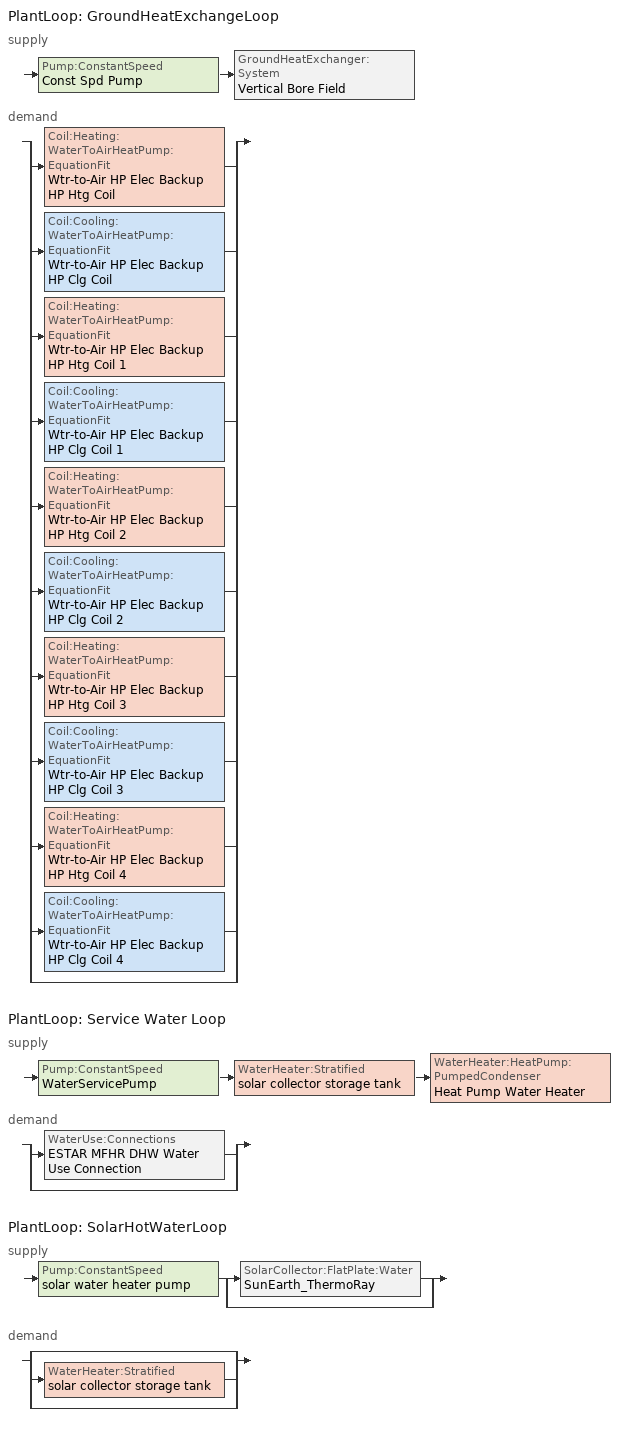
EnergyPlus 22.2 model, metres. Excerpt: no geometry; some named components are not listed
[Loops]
PlantLoop 'GroundHeatExchangeLoop'
 supply: Pump:ConstantSpeed 'Const Spd Pump' > GroundHeatExchanger:System 'Vertical Bore Field'
 demand: split
  | Coil:Heating:WaterToAirHeatPump:EquationFit 'Wtr-to-Air HP Elec Backup HP Htg Coil'
  | Coil:Cooling:WaterToAirHeatPump:EquationFit 'Wtr-to-Air HP Elec Backup HP Clg Coil'
  | Coil:Heating:WaterToAirHeatPump:EquationFit 'Wtr-to-Air HP Elec Backup HP Htg Coil 1'
  | Coil:Cooling:WaterToAirHeatPump:EquationFit 'Wtr-to-Air HP Elec Backup HP Clg Coil 1'
  | Coil:Heating:WaterToAirHeatPump:EquationFit 'Wtr-to-Air HP Elec Backup HP Htg Coil 2'
  | Coil:Cooling:WaterToAirHeatPump:EquationFit 'Wtr-to-Air HP Elec Backup HP Clg Coil 2'
  | Coil:Heating:WaterToAirHeatPump:EquationFit 'Wtr-to-Air HP Elec Backup HP Htg Coil 3'
  | Coil:Cooling:WaterToAirHeatPump:EquationFit 'Wtr-to-Air HP Elec Backup HP Clg Coil 3'
  | Coil:Heating:WaterToAirHeatPump:EquationFit 'Wtr-to-Air HP Elec Backup HP Htg Coil 4'
  | Coil:Cooling:WaterToAirHeatPump:EquationFit 'Wtr-to-Air HP Elec Backup HP Clg Coil 4'
  | bypass
PlantLoop 'Service Water Loop'
 supply: Pump:ConstantSpeed 'WaterServicePump' > WaterHeater:Stratified 'solar collector storage tank' > WaterHeater:HeatPump:PumpedCondenser 'Heat Pump Water Heater'
 demand: split
  | WaterUse:Connections 'ESTAR MFHR DHW Water Use Connection'
  | bypass
PlantLoop 'SolarHotWaterLoop'
 supply: Pump:ConstantSpeed 'solar water heater pump' > split
  | SolarCollector:FlatPlate:Water 'SunEarth_ThermoRay'
  | bypass
 demand: split
  | bypass
  | WaterHeater:Stratified 'solar collector storage tank'
  | bypass
[SizingPeriod:DesignDay] Day of Month=21; Day Type=SummerDesignDay; Dry-Bulb Temperature Range Modifier Type=DefaultMultipliers; Humidity Condition Type=Wetbulb; Barometric Pressure {Pa}=80139; Wind Direction {deg}=250; Rain Indicator=No; Snow Indicator=No; Daylight Saving Time Indicator=No; Solar Model Indicator=ASHRAETau2017; Begin Environment Reset Mode=FullResetAtBeginEnvironment
Name | Month | Maximum Dry-Bulb Temperature {C} | Daily Dry-Bulb Temperature Range {deltaC} | Wetbulb or DewPoint at Maximum Dry-Bulb {C} | Wind Speed {m/s}
Santa.Fe.Muni.AP May .4% Condns WB=>MCDB | 5 | 26.1 | 17.1 | 14.6 | 4.6
Santa.Fe.Muni.AP May 10% Condns DB=>MCWB | 5 | 25.5 | 19.6 | 9.9 | 4.6
Santa.Fe.Muni.AP May 10% Condns WB=>MCDB | 5 | 22.1 | 17.1 | 11 | 4.6
Santa.Fe.Muni.AP May 2% Condns DB=>MCWB | 5 | 29.1 | 17.1 | 11.1 | 4.6
Santa.Fe.Muni.AP May 2% Condns WB=>MCDB | 5 | 24.2 | 17.1 | 13 | 4.6
Santa.Fe.Muni.AP May 5% Condns DB=>MCWB | 5 | 27.4 | 19.6 | 10.8 | 4.6
Santa.Fe.Muni.AP May 5% Condns WB=>MCDB | 5 | 23 | 17.1 | 11.9 | 4.6
Santa.Fe.Muni.AP November .4% Condns DB=>MCWB | 11 | 20.2 | 14.3 | 7.3 | 3.8
Santa.Fe.Muni.AP November .4% Condns WB=>MCDB | 11 | 16.1 | 14.3 | 9.1 | 3.8
Santa.Fe.Muni.AP November 10% Condns DB=>MCWB | 11 | 13.1 | 17.4 | 4.8 | 3.8
Santa.Fe.Muni.AP November 10% Condns WB=>MCDB | 11 | 12.4 | 15.5 | 5.5 | 3.8
Santa.Fe.Muni.AP November 2% Condns DB=>MCWB | 11 | 17.9 | 14.3 | 7 | 3.8
Santa.Fe.Muni.AP November 2% Condns WB=>MCDB | 11 | 15.5 | 14.3 | 7.8 | 3.8
Santa.Fe.Muni.AP November 5% Condns DB=>MCWB | 11 | 15.9 | 17.4 | 6 | 3.8
Santa.Fe.Muni.AP November 5% Condns WB=>MCDB | 11 | 14.4 | 15.5 | 6.7 | 3.8
Santa.Fe.Muni.AP October .4% Condns DB=>MCWB | 10 | 26.5 | 15.1 | 11.2 | 3.8
Santa.Fe.Muni.AP October .4% Condns WB=>MCDB | 10 | 19.8 | 15.1 | 14.8 | 3.8
Santa.Fe.Muni.AP October 10% Condns DB=>MCWB | 10 | 20.5 | 17.6 | 9.4 | 3.8
Santa.Fe.Muni.AP October 10% Condns WB=>MCDB | 10 | 17.9 | 14.4 | 10.5 | 3.8
Santa.Fe.Muni.AP October 2% Condns DB=>MCWB | 10 | 24.2 | 15.1 | 10.6 | 3.8
Santa.Fe.Muni.AP October 2% Condns WB=>MCDB | 10 | 20.4 | 15.1 | 12.9 | 3.8
Santa.Fe.Muni.AP October 5% Condns DB=>MCWB | 10 | 22.5 | 17.6 | 10.1 | 3.8
Santa.Fe.Muni.AP October 5% Condns WB=>MCDB | 10 | 18.7 | 14.4 | 11.6 | 3.8
Santa.Fe.Muni.AP September .4% Condns DB=>MCWB | 9 | 31.5 | 15.8 | 14.3 | 3.7
Santa.Fe.Muni.AP September .4% Condns WB=>MCDB | 9 | 23.8 | 15.8 | 16.5 | 3.7
Santa.Fe.Muni.AP September 10% Condns DB=>MCWB | 9 | 26.9 | 17.8 | 13.1 | 3.7
Santa.Fe.Muni.AP September 10% Condns WB=>MCDB | 9 | 22.8 | 14.8 | 14.4 | 3.7
Santa.Fe.Muni.AP September 2% Condns DB=>MCWB | 9 | 29.8 | 15.8 | 13.6 | 3.7
Santa.Fe.Muni.AP September 2% Condns WB=>MCDB | 9 | 23.8 | 15.8 | 15.6 | 3.7
Santa.Fe.Muni.AP September 5% Condns DB=>MCWB | 9 | 28.2 | 17.8 | 13.3 | 3.7
Santa.Fe.Muni.AP September 5% Condns WB=>MCDB | 9 | 23.5 | 14.8 | 15 | 3.7
[ZoneControl:Thermostat] Temperature Difference Between Cutout And Setpoint {deltaC}=0
Name | Zone or ZoneList | Control Type Schedule | Control 1
TZ_Garage Thermostat | TZ_Garage | TZ_Garage Thermostat Schedule | Thermostat Setpoint Dual Setpoint 6
TZ_Kitchen_and_Den Thermostat | TZ_Kitchen_and_Den | TZ_Kitchen_and_Den Thermostat Schedule | Thermostat Setpoint Dual Setpoint 1
TZ_LivingRoom_Entry Thermostat | TZ_LivingRoom_Entry | TZ_LivingRoom_Entry Thermostat Schedule | Thermostat Setpoint Dual Setpoint 4
TZ_MasterBedroom Thermostat | TZ_MasterBedroom | TZ_MasterBedroom Thermostat Schedule | Thermostat Setpoint Dual Setpoint 2
TZ_NortheastBedroom Thermostat | TZ_NortheastBedroom | TZ_NortheastBedroom Thermostat Schedule | Thermostat Setpoint Dual Setpoint 5
TZ_SouthEastBedroom Thermostat | TZ_SouthEastBedroom | TZ_SouthEastBedroom Thermostat Schedule | Thermostat Setpoint Dual Setpoint 3
[ThermostatSetpoint:DualSetpoint] Heating Setpoint Temperature Schedule=heating_sch; Cooling Setpoint Temperature Schedule=cooling_sch
Thermostat Setpoint Dual Setpoint 6; Thermostat Setpoint Dual Setpoint 1; Thermostat Setpoint Dual Setpoint 4; Thermostat Setpoint Dual Setpoint 2; Thermostat Setpoint Dual Setpoint 5; Thermostat Setpoint Dual Setpoint 3
[WaterHeater:HeatPump:PumpedCondenser]
Heat Pump Water Heater: Availability Schedule=always_avail; Compressor Setpoint Temperature Schedule=Compressor Setpoint Temp 2; Dead Band Temperature Difference {deltaC}=5; Condenser Water Flow Rate {m3/s}=Autosize; Evaporator Air Flow Rate {m3/s}=Autosize; Inlet Air Configuration=ZoneAirOnly; Inlet Air Zone=TZ_Garage; Tank=HPWH Tank; DX Coil=HPWH DX Coil; Minimum Inlet Air Temperature for Compressor Operation {C}=10; Maximum Inlet Air Temperature for Compressor Operation {C}=94; Compressor Location=Zone; Fan=HPWH Fan; Fan Placement=DrawThrough; On Cycle Parasitic Electric Load {W}=0; Off Cycle Parasitic Electric Load {W}=0; Parasitic Heat Rejection Location=Outdoors
[WaterHeater:Mixed]
HPWH Tank: Tank Volume {m3}=0.2; Setpoint Temperature Schedule=HPWH Setpoint 2; Deadband Temperature Difference {deltaC}=2; Maximum Temperature Limit {C}=60; Heater Control Type=Cycle; Heater Maximum Capacity {W}=Autosize; Heater Ignition Minimum Flow Rate {m3/s}=0; Heater Ignition Delay {s}=0; Heater Fuel Type=Electricity; Heater Thermal Efficiency=1; Off Cycle Parasitic Fuel Consumption Rate {W}=20; Off Cycle Parasitic Fuel Type=Electricity; Off Cycle Parasitic Heat Fraction to Tank=1; On Cycle Parasitic Fuel Consumption Rate {W}=0; On Cycle Parasitic Fuel Type=Electricity; On Cycle Parasitic Heat Fraction to Tank=0; Ambient Temperature Indicator=Zone; Ambient Temperature Zone=TZ_Garage; Off Cycle Loss Coefficient to Ambient Temperature {W/K}=6; Off Cycle Loss Fraction to Zone=1; On Cycle Loss Coefficient to Ambient Temperature {W/K}=6; On Cycle Loss Fraction to Zone=1; Use Side Effectiveness=1; Source Side Effectiveness=1; Use Side Design Flow Rate {m3/s}=Autosize; Source Side Design Flow Rate {m3/s}=Autosize; Indirect Water Heating Recovery Time {hr}=1.5; Source Side Flow Control Mode=IndirectHeatPrimarySetpoint
[WaterHeater:Sizing] Design Mode=PeakDraw; Time Storage Can Meet Peak Draw {hr}=0.538503; Nominal Tank Volume for Autosizing Plant Connections {m3}=1
Name | Time for Tank Recovery {hr}
HPWH Tank | 1.5
solar collector storage tank | 0
[Coil:WaterHeating:AirToWaterHeatPump:Pumped]
HPWH DX Coil: Rated Heating Capacity {W}=4000; Rated COP {W/W}=4.5; Rated Sensible Heat Ratio=0.6956; Rated Evaporator Inlet Air Dry-Bulb Temperature {C}=29.44; Rated Evaporator Inlet Air Wet-Bulb Temperature {C}=22.22; Rated Condenser Inlet Water Temperature {C}=55.72; Rated Evaporator Air Flow Rate {m3/s}=Autosize; Rated Condenser Water Flow Rate {m3/s}=Autosize; Evaporator Fan Power Included in Rated COP=No; Condenser Pump Power Included in Rated COP=No; Condenser Pump Heat Included in Rated Heating Capacity and Rated COP=No; Condenser Water Pump Power {W}=150; Fraction of Condenser Pump Heat to Water=0.1; Crankcase Heater Capacity {W}=100; Maximum Ambient Temperature for Crankcase Heater Operation {C}=5; Evaporator Air Temperature Type for Curve Objects=WetBulbTemperature; Heating Capacity Function of Temperature Curve=HPWH Heating Cap Func Temp; Heating Capacity Function of Air Flow Fraction Curve=HPWH Heating Cap Func Air Flow Frac; Heating Capacity Function of Water Flow Fraction Curve=HPWH Heating Cap Func Water Flow Frac; Heating COP Function of Temperature Curve=HPWH COP Func of Temp; Heating COP Function of Air Flow Fraction Curve=HPWH COP Func of Air Flow Frac; Heating COP Function of Water Flow Fraction Curve=HPWH COP Func of Water Flow Frac; Part Load Fraction Correlation Curve=Part Load Frac Correlation
[Fan:OnOff] Availability Schedule=Always On Discrete hvac_library; Maximum Flow Rate {m3/s}=Autosize; Motor Efficiency=0.8; Motor In Airstream Fraction=1
Name | Fan Total Efficiency | Pressure Rise {Pa} | Fan Power Ratio Function of Speed Ratio Curve | Fan Efficiency Ratio Function of Speed Ratio Curve
HPWH Fan | 0.7 | 300 | Fan On Off Power Curve 16 | Fan On Off Efficiency Curve 16
Wtr-to-Air HP Elec Backup Fan On Off; Wtr-to-Air HP Elec Backup Fan On Off 1; Wtr-to-Air HP Elec Backup Fan On Off 2; Wtr-to-Air HP Elec Backup Fan On Off 3; Wtr-to-Air HP Elec Backup Fan On Off 4 | 0.6045 | 250 | Curve Exponent 1 | Curve Cubic 1
[Zone equipment]
TZ_Garage: Heat Pump Water Heater
TZ_Kitchen_and_Den: Wtr-to-Air HP Elec Backup
TZ_LivingRoom_Entry: Wtr-to-Air HP Elec Backup 1
TZ_MasterBedroom: Wtr-to-Air HP Elec Backup 2
TZ_NortheastBedroom: Wtr-to-Air HP Elec Backup 3
TZ_SouthEastBedroom: Wtr-to-Air HP Elec Backup 4
[Sizing:Zone] Zone Cooling Design Supply Air Temperature Input Method=SupplyAirTemperature; Zone Cooling Design Supply Air Temperature {C}=14; Zone Cooling Design Supply Air Temperature Difference {deltaC}=11.11; Zone Heating Design Supply Air Temperature Input Method=SupplyAirTemperature; Zone Heating Design Supply Air Temperature {C}=40; Zone Heating Design Supply Air Temperature Difference {deltaC}=11.11; Zone Cooling Design Supply Air Humidity Ratio {kgWater/kgDryAir}=0.0085; Zone Heating Design Supply Air Humidity Ratio {kgWater/kgDryAir}=0.008; Cooling Design Air Flow Method=DesignDay; Cooling Design Air Flow Rate {m3/s}=0; Cooling Minimum Air Flow per Zone Floor Area {m3/s-m2}=0.000762; Cooling Minimum Air Flow {m3/s}=0; Cooling Minimum Air Flow Fraction=0; Heating Design Air Flow Method=DesignDay; Heating Design Air Flow Rate {m3/s}=0; Heating Maximum Air Flow per Zone Floor Area {m3/s-m2}=0.002032; Heating Maximum Air Flow {m3/s}=0.141576; Heating Maximum Air Flow Fraction=0.3; Account for Dedicated Outdoor Air System=No; Zone Load Sizing Method=Sensible Load Only No Latent Load; Zone Latent Cooling Design Supply Air Humidity Ratio Input Method=HumidityRatioDifference; Zone Cooling Design Supply Air Humidity Ratio Difference {kgWater/kgDryAir}=0.005; Zone Latent Heating Design Supply Air Humidity Ratio Input Method=HumidityRatioDifference; Zone Humidification Design Supply Air Humidity Ratio Difference {kgWater/kgDryAir}=0.005
Name | Design Specification Outdoor Air Object
TZ_Garage | TZ_Garage Zero air DSOA
TZ_Kitchen_and_Den | TZ_Kitchen_and_Den Zero air DSOA
TZ_LivingRoom_Entry | TZ_LivingRoom_Entry Zero air DSOA
TZ_MasterBedroom | TZ_MasterBedroom Zero air DSOA
TZ_NortheastBedroom | TZ_NortheastBedroom Zero air DSOA
TZ_SouthEastBedroom | TZ_SouthEastBedroom Zero air DSOA
[DesignSpecification:OutdoorAir] Outdoor Air Method=Sum; Outdoor Air Flow per Person {m3/s-person}=0; Outdoor Air Flow per Zone Floor Area {m3/s-m2}=0; Outdoor Air Flow per Zone {m3/s}=0; Outdoor Air Flow Air Changes per Hour {1/hr}=0
TZ_Garage Zero air DSOA; TZ_Kitchen_and_Den Zero air DSOA; TZ_LivingRoom_Entry Zero air DSOA; TZ_MasterBedroom Zero air DSOA; TZ_NortheastBedroom Zero air DSOA; TZ_SouthEastBedroom Zero air DSOA
[ZoneHVAC:WaterToAirHeatPump] Availability Schedule=Always On Discrete hvac_library; Cooling Supply Air Flow Rate {m3/s}=Autosize; Heating Supply Air Flow Rate {m3/s}=Autosize; No Load Supply Air Flow Rate {m3/s}=Autosize; Cooling Outdoor Air Flow Rate {m3/s}=Autosize; Heating Outdoor Air Flow Rate {m3/s}=Autosize; No Load Outdoor Air Flow Rate {m3/s}=Autosize; Maximum Cycling Rate {cycles/hr}=2.5; Heat Pump Time Constant {s}=60; Fraction of On-Cycle Power Use=0.01; Heat Pump Fan Delay Time {s}=60; Maximum Supply Air Temperature from Supplemental Heater {C}=Autosize; Maximum Outdoor Dry-Bulb Temperature for Supplemental Heater Operation {C}=21; Fan Placement=BlowThrough; Heat Pump Coil Water Flow Mode=Cycling
Name | Supply Air Fan | Heating Coil | Cooling Coil | Supplemental Heating Coil
Wtr-to-Air HP Elec Backup | Wtr-to-Air HP Elec Backup Fan On Off | Wtr-to-Air HP Elec Backup HP Htg Coil | Wtr-to-Air HP Elec Backup HP Clg Coil | Wtr-to-Air HP Elec Backup Coil
Wtr-to-Air HP Elec Backup 1 | Wtr-to-Air HP Elec Backup Fan On Off 1 | Wtr-to-Air HP Elec Backup HP Htg Coil 1 | Wtr-to-Air HP Elec Backup HP Clg Coil 1 | Wtr-to-Air HP Elec Backup Coil 1
Wtr-to-Air HP Elec Backup 2 | Wtr-to-Air HP Elec Backup Fan On Off 2 | Wtr-to-Air HP Elec Backup HP Htg Coil 2 | Wtr-to-Air HP Elec Backup HP Clg Coil 2 | Wtr-to-Air HP Elec Backup Coil 2
Wtr-to-Air HP Elec Backup 3 | Wtr-to-Air HP Elec Backup Fan On Off 3 | Wtr-to-Air HP Elec Backup HP Htg Coil 3 | Wtr-to-Air HP Elec Backup HP Clg Coil 3 | Wtr-to-Air HP Elec Backup Coil 3
Wtr-to-Air HP Elec Backup 4 | Wtr-to-Air HP Elec Backup Fan On Off 4 | Wtr-to-Air HP Elec Backup HP Htg Coil 4 | Wtr-to-Air HP Elec Backup HP Clg Coil 4 | Wtr-to-Air HP Elec Backup Coil 4
[Coil:Heating:WaterToAirHeatPump:EquationFit] Rated Air Flow Rate {m3/s}=Autosize; Rated Water Flow Rate {m3/s}=Autosize; Gross Rated Heating Capacity {W}=Autosize; Gross Rated Heating COP {W/W}=4.5; Rated Entering Water Temperature {C}=20; Rated Entering Air Dry-Bulb Temperature {C}=20; Ratio of Rated Heating Capacity to Rated Cooling Capacity=1; Heating Capacity Curve=Wtr-to-Air HP Elec Backup HP Htg Coil HeatCapCurve; Heating Power Consumption Curve=Wtr-to-Air HP Elec Backup HP Htg Coil HeatPowCurve
Wtr-to-Air HP Elec Backup HP Htg Coil; Wtr-to-Air HP Elec Backup HP Htg Coil 1; Wtr-to-Air HP Elec Backup HP Htg Coil 2; Wtr-to-Air HP Elec Backup HP Htg Coil 3; Wtr-to-Air HP Elec Backup HP Htg Coil 4
[Coil:Cooling:WaterToAirHeatPump:EquationFit] Rated Air Flow Rate {m3/s}=Autosize; Rated Water Flow Rate {m3/s}=Autosize; Gross Rated Total Cooling Capacity {W}=Autosize; Gross Rated Sensible Cooling Capacity {W}=Autosize; Gross Rated Cooling COP {W/W}=3.5; Rated Entering Water Temperature {C}=30; Rated Entering Air Dry-Bulb Temperature {C}=27; Rated Entering Air Wet-Bulb Temperature {C}=19; Total Cooling Capacity Curve=Wtr-to-Air HP Elec Backup HP Clg Coil TotCoolCapCurve; Sensible Cooling Capacity Curve=Wtr-to-Air HP Elec Backup HP Clg Coil SensCoolCapCurve; Cooling Power Consumption Curve=Wtr-to-Air HP Elec Backup HP Clg Coil CoolPowCurve; Nominal Time for Condensate Removal to Begin {s}=0; Ratio of Initial Moisture Evaporation Rate and Steady State Latent Capacity=0
Wtr-to-Air HP Elec Backup HP Clg Coil; Wtr-to-Air HP Elec Backup HP Clg Coil 1; Wtr-to-Air HP Elec Backup HP Clg Coil 2; Wtr-to-Air HP Elec Backup HP Clg Coil 3; Wtr-to-Air HP Elec Backup HP Clg Coil 4
[Coil:Heating:Electric] Availability Schedule=Always On Discrete hvac_library; Efficiency=1; Nominal Capacity {W}=Autosize
Wtr-to-Air HP Elec Backup Coil; Wtr-to-Air HP Elec Backup Coil 1; Wtr-to-Air HP Elec Backup Coil 2; Wtr-to-Air HP Elec Backup Coil 3; Wtr-to-Air HP Elec Backup Coil 4
[PlantLoop] Fluid Type=Water; Maximum Loop Flow Rate {m3/s}=Autosize; Minimum Loop Flow Rate {m3/s}=0; Plant Loop Volume {m3}=Autocalculate; Load Distribution Scheme=Optimal; Plant Loop Demand Calculation Scheme=SingleSetpoint; Common Pipe Simulation=None
Name | Plant Equipment Operation Scheme | Maximum Loop Temperature {C} | Minimum Loop Temperature {C}
GroundHeatExchangeLoop | GroundHeatExchangeLoop Operation Schemes | 100 | 0
Service Water Loop | Service Water Loop Operation Schemes | 60 | 10
SolarHotWaterLoop | SolarHotWaterLoop Operation Schemes | 100 | 0
[Sizing:Plant] Sizing Option=NonCoincident; Zone Timesteps in Averaging Window=1; Coincident Sizing Factor Mode=None
Name | Loop Type | Design Loop Exit Temperature {C} | Loop Design Temperature Difference {deltaC}
GroundHeatExchangeLoop | Condenser | 82 | 11
Service Water Loop | Heating | 60 | 5
SolarHotWaterLoop | Heating | 48.8888 | 5
[Pump:ConstantSpeed] Pump Control Type=Intermittent; Design Power Sizing Method=PowerPerFlowPerPressure; Design Electric Power per Unit Flow Rate {W/(m3/s)}=348701.1; Design Shaft Power per Unit Flow Rate per Unit Head {W-s/m3-Pa}=1.28205
Name | Design Flow Rate {m3/s} | Design Pump Head {Pa} | Design Power Consumption {W} | Motor Efficiency | Fraction of Motor Inefficiencies to Fluid Stream
Const Spd Pump | Autosize | 179352 | Autosize | 0.95 | 0
WaterServicePump | Autosize | 29891 | Autosize | 0.95 | 0
solar water heater pump | 7.7e-05 | 30000 | 6.08 | 0.85 | 0.05
[PlantEquipmentOperationSchemes] Control Scheme Schedule Name 1=Always On Discrete
Name | Control Scheme Object Type 1 | Control Scheme Name 1
GroundHeatExchangeLoop Operation Schemes | PlantEquipmentOperation:Uncontrolled | GroundHeatExchangeLoop Uncontrolled Operation Scheme
Service Water Loop Operation Schemes | PlantEquipmentOperation:HeatingLoad | Service Water Loop Heating Operation Scheme
SolarHotWaterLoop Operation Schemes | PlantEquipmentOperation:HeatingLoad | SolarHotWaterLoop Heating Operation Scheme
[PlantEquipmentOperation:Uncontrolled]
GroundHeatExchangeLoop Uncontrolled Operation Scheme: Equipment List=GroundHeatExchangeLoop Uncontrolled Equipment List
[PlantEquipmentList]
GroundHeatExchangeLoop Uncontrolled Equipment List: GroundHeatExchanger:System, Vertical Bore Field
Service Water Loop Heating Equipment List: WaterHeater:Stratified, solar collector storage tank, WaterHeater:HeatPump:PumpedCondenser, Heat Pump Water Heater
SolarHotWaterLoop Heating Equipment List: SolarCollector:FlatPlate:Water, SunEarth_ThermoRay
[WaterHeater:Stratified]
solar collector storage tank: Tank Volume {m3}=0.2271; Tank Height {m}=1.3755; Tank Shape=VerticalCylinder; Maximum Temperature Limit {C}=99; Heater Priority Control=MasterSlave; Heater 1 Setpoint Temperature Schedule=HPWH Setpoint 2; Heater 1 Deadband Temperature Difference {deltaC}=2; Heater 1 Capacity {W}=0; Heater 1 Height {m}=0; Heater 2 Setpoint Temperature Schedule=HPWH Setpoint 2; Heater 2 Deadband Temperature Difference {deltaC}=5; Heater 2 Capacity {W}=0; Heater 2 Height {m}=0; Heater Fuel Type=Electricity; Heater Thermal Efficiency=1; Off Cycle Parasitic Fuel Consumption Rate {W}=0; Off Cycle Parasitic Fuel Type=Electricity; Off Cycle Parasitic Heat Fraction to Tank=0; Off Cycle Parasitic Height {m}=0; On Cycle Parasitic Fuel Consumption Rate {W}=0; On Cycle Parasitic Fuel Type=Electricity; On Cycle Parasitic Heat Fraction to Tank=0; On Cycle Parasitic Height {m}=0; Ambient Temperature Indicator=Zone; Ambient Temperature Zone=TZ_Garage; Uniform Skin Loss Coefficient per Unit Area to Ambient Temperature {W/m2-K}=0; Skin Loss Fraction to Zone=1; Off Cycle Flue Loss Coefficient to Ambient Temperature {W/K}=0; Off Cycle Flue Loss Fraction to Zone=1; Use Side Effectiveness=1; Use Side Inlet Height {m}=0; Use Side Outlet Height {m}=1.3755; Source Side Effectiveness=1; Source Side Inlet Height {m}=0.4585; Source Side Outlet Height {m}=0; Inlet Mode=Fixed; Use Side Design Flow Rate {m3/s}=6.37802e-05; Source Side Design Flow Rate {m3/s}=7.7e-05; Indirect Water Heating Recovery Time {hr}=1.5; Number of Nodes=8; Additional Destratification Conductivity {W/m-K}=0; Node 1 Additional Loss Coefficient {W/K}=0; Node 2 Additional Loss Coefficient {W/K}=0; Node 3 Additional Loss Coefficient {W/K}=0; Node 4 Additional Loss Coefficient {W/K}=0; Node 5 Additional Loss Coefficient {W/K}=0; Node 6 Additional Loss Coefficient {W/K}=0; Node 7 Additional Loss Coefficient {W/K}=0; Node 8 Additional Loss Coefficient {W/K}=0; Source Side Flow Control Mode=IndirectHeatPrimarySetpoint
[WaterUse:Connections]
ESTAR MFHR DHW Water Use Connection: Hot Water Supply Temperature Schedule=WaterUse Schedule 120F; Cold Water Supply Temperature Schedule=ColdWaterUse TemperatureSchedule55F; Drain Water Heat Exchanger Type=CounterFlow; Drain Water Heat Exchanger Destination=Equipment; Drain Water Heat Exchanger U-Factor Times Area {W/K}=12; Water Use Equipment Name 1=MasterBath; Water Use Equipment Name 2=ShowersInOtherBedrooms; Water Use Equipment Name 3=Water Use Equipment 1; Water Use Equipment Name 4=Water Fixture; Water Use Equipment Name 5=Water Fixture 1; Water Use Equipment Name 6=Water Fixture 2
[WaterUse:Equipment] Peak Flow Rate {m3/s}=6.38628e-06; Target Temperature Schedule=AverageWaterTemperatureConsumption; Sensible Fraction Schedule=SensibleHeatLossScheduleBathrooms; Latent Fraction Schedule=LatentHeatFractionForShowersAndOrBaths
Name | Flow Rate Fraction Schedule | Zone
MasterBath | Baths | TZ_MasterBedroom
ShowersInOtherBedrooms | Baths | TZ_SouthEastBedroom
Water Use Equipment 1 | Baths | TZ_NortheastBedroom
Water Fixture | Baths | TZ_Garage
Water Fixture 1 | Baths | TZ_Kitchen_and_Den
Water Fixture 2 |  | TZ_LivingRoom_Entry
[PlantEquipmentOperation:HeatingLoad] Load Range Lower Limit 1 {W}=0; Load Range Upper Limit 1 {W}=1000000000
Name | Range Equipment List Name 1
Service Water Loop Heating Operation Scheme | Service Water Loop Heating Equipment List
SolarHotWaterLoop Heating Operation Scheme | SolarHotWaterLoop Heating Equipment List
[AvailabilityManager:DifferentialThermostat]
solar thermal plant loop useful energy: Temperature Difference On Limit {deltaC}=0; Temperature Difference Off Limit {deltaC}=0
[SolarCollector:FlatPlate:Water]
SunEarth_ThermoRay: SolarCollectorPerformance=SunEarth_ThermoRay_OG_100_10002155; Surface=Shading Surface 3
[SolarCollectorPerformance:FlatPlate]
SunEarth_ThermoRay_OG_100_10002155: Gross Area {m2}=3.8; Test Fluid=Water; Test Flow Rate {m3/s}=7.22e-05; Test Correlation Type=Inlet; Coefficient 1 of Efficiency Equation=0.695; Coefficient 2 of Efficiency Equation {W/m2-K}=4.946; Coefficient 3 of Efficiency Equation {W/m2-K2}=0.0298; Coefficient 2 of Incident Angle Modifier=-0.2966; Coefficient 3 of Incident Angle Modifier=0.0312
[SetpointManager:Scheduled] Control Variable=Temperature
Name | Schedule
solar hot water setpoint mgr; Setpoint Manager Scheduled 1 | SHW_Temperature_50C
Scheduled Deck Temp | Deck Temperature
[EnergyManagementSystem:Sensor]
Name | Output:Variable or Output:Meter Index Key | Output:Variable or Output:Meter
OutsideAirTempSensor__TZ_Garage; ZoneTemperatureSensor__TZ_Garage | TZ_Garage | Zone Air Temperature
OutsideAirTempSensor__TZ_Kitchen_and_Den; ZoneTemperatureSensor__TZ_Kitchen_and_Den | TZ_Kitchen_and_Den | Zone Air Temperature
OutsideAirTempSensor__TZ_LivingRoom_Entry; ZoneTemperatureSensor__TZ_LivingRoom_Entry | TZ_LivingRoom_Entry | Zone Air Temperature
OutsideAirTempSensor__TZ_MasterBedroom; ZoneTemperatureSensor__TZ_MasterBedroom | TZ_MasterBedroom | Zone Air Temperature
OutsideAirTempSensor__TZ_NortheastBedroom; ZoneTemperatureSensor__TZ_NortheastBedroom | TZ_NortheastBedroom | Zone Air Temperature
OutsideAirTempSensor__TZ_SouthEastBedroom; ZoneTemperatureSensor__TZ_SouthEastBedroom | TZ_SouthEastBedroom | Zone Air Temperature
Solar_Sensor_Collector_Outlet | Node 60 | System Node Temperature
Solar_Sensor_Tank_Source_Inlet | Node 68 | System Node Temperature
TZ_Garage_heat_load_sensor; TZ_Garage_heat_load_sensor_1 | TZ_Garage | Zone Predicted Sensible Load to Setpoint Heat Transfer Rate
TZ_Kitchen_and_Den_heat_load_sensor; TZ_Kitchen_and_Den_heat_load_sensor_1 | TZ_Kitchen_and_Den | Zone Predicted Sensible Load to Setpoint Heat Transfer Rate
TZ_LivingRoom_Entry_heat_load_sensor; TZ_LivingRoom_Entry_heat_load_sensor_1 | TZ_LivingRoom_Entry | Zone Predicted Sensible Load to Setpoint Heat Transfer Rate
TZ_MasterBedroom_heat_load_sensor; TZ_MasterBedroom_heat_load_sensor_1 | TZ_MasterBedroom | Zone Predicted Sensible Load to Setpoint Heat Transfer Rate
TZ_NortheastBedroom_heat_load_sensor; TZ_NortheastBedroom_heat_load_sensor_1 | TZ_NortheastBedroom | Zone Predicted Sensible Load to Setpoint Heat Transfer Rate
TZ_SouthEastBedroom_heat_load_sensor; TZ_SouthEastBedroom_heat_load_sensor_1 | TZ_SouthEastBedroom | Zone Predicted Sensible Load to Setpoint Heat Transfer Rate
[EnergyManagementSystem:Actuator]
solar_plant_pump: Actuated Component Unique=solar water heater pump; Actuated Component Type=Pump; Actuated Component Control Type=Pump Mass Flow Rate
[Schedule:Day:Interval]
Schedule Day 51: No, 24:00, 48.888
BathsVacation 1: No, 01:00, 0, 02:00, 0, 03:00, 0, 04:00, 0, 05:00, 0, 06:00, 0, 07:00, 0, 08:00, 0, 09:00, 0, 10:00, 0, 11:00, 0, 12:00, 0, 13:00, 0, 14:00, 0, 15:00, 0, 16:00, 0, 17:00, 0, 18:00, 0, 19:00, 0, 20:00, 0, 21:00, 0, 22:00, 0, 23:00, 0, 24:00, 0
BathsWeekday 1: No, 01:00, 0.0492759, 02:00, 0.0246379, 03:00, 0.0246379, 04:00, 0.0246379, 05:00, 0.0492759, 06:00, 0.12319, 07:00, 0.295719, 08:00, 0.369633, 09:00, 0.418909, 10:00, 0.369633, 11:00, 0.295719, 12:00, 0.221742, 13:00, 0.197104, 14:00, 0.147828, 15:00, 0.147828, 16:00, 0.147828, 17:00, 0.246443, 18:00, 0.295719, 19:00, 0.492887, 20:00, 0.640714, 21:00, 0.640714, 22:00, 0.492887, 23:00, 0.418909, 24:00, 0.246443
BathsWeekend 1: No, 01:00, 0.0689863, 02:00, 0.0344931, 03:00, 0.0344931, 04:00, 0.0344931, 05:00, 0.0689863, 06:00, 0.172466, 07:00, 0.414007, 08:00, 0.517486, 09:00, 0.586473, 10:00, 0.517486, 11:00, 0.414007, 12:00, 0.310438, 13:00, 0.275945, 14:00, 0.206959, 15:00, 0.206959, 16:00, 0.206959, 17:00, 0.345021, 18:00, 0.414007, 19:00, 0.690041, 20:00, 0.897, 21:00, 0.897, 22:00, 0.690041, 23:00, 0.586473, 24:00, 0.345021
Deck Temperature Default: No, 24:00, 23
Deck Temperature Summer Design Day; Deck Temperature Winter Design Day: No, 24:00, 12.8
Schedule Day 32: No, 24:00, 0
Schedule Day 47; SHW_Temperature_140F_Summer_Design_Day; SHW_Temperature_140F_Winter_Design_Day: No, 24:00, 60
Schedule Day 53: No, 24:00, 0.25
Schedule Day 54: No, 24:00, 0.1
SHW_Temperature_140F_Default: No, 24:00, 50
WaterUse Schedule 120F Day: No, 24:00, 48.8889
WaterUse Schedule 120F Day 1: No, 24:00, 12.7
WaterUse Schedule 120F Day 4: No, 24:00, 26.42
[Schedule:Week:Daily]
HPWH Setpoint 2 Week Rule - Jan1-Dec31: Schedule Day 51, Schedule Day 51, Schedule Day 51, Schedule Day 51, Schedule Day 51, Schedule Day 51, Schedule Day 51, Schedule Day 51, Schedule Day 51, Schedule Day 51, Schedule Day 51, Schedule Day 51
AverageWaterTemperatureConsumption Week Rule - Jan1-Dec31: WaterUse Schedule 120F Day 4, WaterUse Schedule 120F Day 4, WaterUse Schedule 120F Day 4, WaterUse Schedule 120F Day 4, WaterUse Schedule 120F Day 4, WaterUse Schedule 120F Day 4, WaterUse Schedule 120F Day 4, WaterUse Schedule 120F Day 4, WaterUse Schedule 120F Day 4, WaterUse Schedule 120F Day 4, WaterUse Schedule 120F Day 4, WaterUse Schedule 120F Day 4
Baths Week Rule - Jan1-Dec31: BathsWeekend 1, BathsWeekday 1, BathsWeekday 1, BathsWeekday 1, BathsWeekday 1, BathsWeekday 1, BathsWeekend 1, Schedule Day 32, Schedule Day 32, Schedule Day 32, BathsVacation 1, Schedule Day 32
ColdWaterUse TemperatureSchedule55F Week Rule - Jan1-Dec31: WaterUse Schedule 120F Day 1, WaterUse Schedule 120F Day 1, WaterUse Schedule 120F Day 1, WaterUse Schedule 120F Day 1, WaterUse Schedule 120F Day 1, WaterUse Schedule 120F Day 1, WaterUse Schedule 120F Day 1, WaterUse Schedule 120F Day 1, WaterUse Schedule 120F Day 1, WaterUse Schedule 120F Day 1, WaterUse Schedule 120F Day 1, WaterUse Schedule 120F Day 1
Compressor Setpoint Temp 2 Week Rule - Jan1-Dec31: Schedule Day 47, Schedule Day 47, Schedule Day 47, Schedule Day 47, Schedule Day 47, Schedule Day 47, Schedule Day 47, Schedule Day 47, Schedule Day 47, Schedule Day 47, Schedule Day 47, Schedule Day 47
Deck Temperature Week Rule - Jan1-Dec31: Deck Temperature Default, Deck Temperature Default, Deck Temperature Default, Deck Temperature Default, Deck Temperature Default, Deck Temperature Default, Deck Temperature Default, Deck Temperature Default, Deck Temperature Summer Design Day, Deck Temperature Winter Design Day, Deck Temperature Default, Deck Temperature Default
LatentHeatFractionForShowersAndOrBaths Week Rule - Jan1-Dec31: Schedule Day 53, Schedule Day 53, Schedule Day 53, Schedule Day 53, Schedule Day 53, Schedule Day 53, Schedule Day 53, Schedule Day 53, Schedule Day 53, Schedule Day 53, Schedule Day 53, Schedule Day 53
SensibleHeatLossScheduleBathrooms Week Rule - Jan1-Dec31: Schedule Day 54, Schedule Day 54, Schedule Day 54, Schedule Day 54, Schedule Day 54, Schedule Day 54, Schedule Day 54, Schedule Day 54, Schedule Day 54, Schedule Day 54, Schedule Day 54, Schedule Day 54
SHW_Temperature_50C Week Rule - Jan1-Dec31: SHW_Temperature_140F_Default, SHW_Temperature_140F_Default, SHW_Temperature_140F_Default, SHW_Temperature_140F_Default, SHW_Temperature_140F_Default, SHW_Temperature_140F_Default, SHW_Temperature_140F_Default, SHW_Temperature_140F_Default, SHW_Temperature_140F_Summer_Design_Day, SHW_Temperature_140F_Winter_Design_Day, SHW_Temperature_140F_Default, SHW_Temperature_140F_Default
WaterUse Schedule 120F Week Rule - Jan1-Dec31: WaterUse Schedule 120F Day, WaterUse Schedule 120F Day, WaterUse Schedule 120F Day, WaterUse Schedule 120F Day, WaterUse Schedule 120F Day, WaterUse Schedule 120F Day, WaterUse Schedule 120F Day, WaterUse Schedule 120F Day, WaterUse Schedule 120F Day, WaterUse Schedule 120F Day, WaterUse Schedule 120F Day, WaterUse Schedule 120F Day
[Schedule:Year]
HPWH Setpoint 2: HPWH Setpoint 2 Week Rule - Jan1-Dec31, 1, 1, 12, 31
AverageWaterTemperatureConsumption: AverageWaterTemperatureConsumption Week Rule - Jan1-Dec31, 1, 1, 12, 31
Baths: Baths Week Rule - Jan1-Dec31, 1, 1, 12, 31
ColdWaterUse TemperatureSchedule55F: ColdWaterUse TemperatureSchedule55F Week Rule - Jan1-Dec31, 1, 1, 12, 31
Compressor Setpoint Temp 2: Compressor Setpoint Temp 2 Week Rule - Jan1-Dec31, 1, 1, 12, 31
Deck Temperature: Deck Temperature Week Rule - Jan1-Dec31, 1, 1, 12, 31
LatentHeatFractionForShowersAndOrBaths: LatentHeatFractionForShowersAndOrBaths Week Rule - Jan1-Dec31, 1, 1, 12, 31
SensibleHeatLossScheduleBathrooms: SensibleHeatLossScheduleBathrooms Week Rule - Jan1-Dec31, 1, 1, 12, 31
SHW_Temperature_50C: SHW_Temperature_50C Week Rule - Jan1-Dec31, 1, 1, 12, 31
WaterUse Schedule 120F: WaterUse Schedule 120F Week Rule - Jan1-Dec31, 1, 1, 12, 31
[Schedule:Compact]
TZ_Garage Thermostat Schedule; TZ_Kitchen_and_Den Thermostat Schedule; TZ_LivingRoom_Entry Thermostat Schedule; TZ_MasterBedroom Thermostat Schedule; TZ_NortheastBedroom Thermostat Schedule; TZ_SouthEastBedroom Thermostat Schedule: Through: 12/31, For: AllDays, Until: 24:00, 4
heating_sch: Through: 12/31, For: AllDays, Until: 24:00, 23
cooling_sch: Through: 12/31, For: AllDays, Until: 24:00, 24
always_avail: Through: 12/31, For: AllDays, Until: 24:00, 1
[Curve:Biquadratic] Minimum Value of x {BasedOnField A2}=0; Maximum Value of x {BasedOnField A2}=40; Minimum Value of y {BasedOnField A3}=20; Maximum Value of y {BasedOnField A3}=90; Input Unit Type for X=Temperature; Input Unit Type for Y=Temperature; Output Unit Type=Dimensionless
Name | Coefficient1 Constant | Coefficient2 x | Coefficient3 x**2 | Coefficient4 y | Coefficient5 y**2 | Coefficient6 x*y
HPWH Heating Cap Func Temp | 0.369827 | 0.043341 | -0.00023 | 0.000466 | 2.6e-05 | -0.00027
HPWH COP Func of Temp | 1.19713 | 0.077849 | -1.6e-06 | -0.02675 | 0.000296 | -0.00112
[Curve:Quadratic] Coefficient3 x**2=0; Minimum Value of x {BasedOnField A2}=0; Maximum Value of x {BasedOnField A2}=1
Name | Coefficient1 Constant | Coefficient2 x
HPWH Heating Cap Func Air Flow Frac; HPWH Heating Cap Func Water Flow Frac; HPWH COP Func of Air Flow Frac; HPWH COP Func of Water Flow Frac | 1 | 0
Part Load Frac Correlation | 0.75 | 0.25
[Schedule:Constant] Hourly Value=1
Always On Discrete hvac_library; Always On Discrete
[Curve:Exponent] Minimum Value of x {BasedOnField A2}=0
Name | Coefficient1 Constant | Coefficient2 Constant | Coefficient3 Constant | Maximum Value of x {BasedOnField A2} | Minimum Curve Output {BasedOnField A3} | Maximum Curve Output {BasedOnField A3}
Fan On Off Power Curve 16 | 1 | 0 | 0 | 1
Curve Exponent 1 | 0 | 1 | 3 | 1.5 | 0.01 | 1.5
[Curve:Cubic]
Name | Coefficient1 Constant | Coefficient2 x | Coefficient3 x**2 | Coefficient4 x**3 | Minimum Value of x {BasedOnField A2} | Maximum Value of x {BasedOnField A2} | Minimum Curve Output {BasedOnField A3} | Maximum Curve Output {BasedOnField A3}
Fan On Off Efficiency Curve 16 | 1 | 0 | 0 | 0 | 0 | 1
Curve Cubic 1 | 0.338568 | 1.72644 | -1.4928 | 0.427762 | 0.5 | 1.5 | 0.3 | 1
[Curve:QuadLinear] Minimum Value of w {BasedOnField A2}=-100; Maximum Value of w {BasedOnField A2}=100; Minimum Value of x {BasedOnField A3}=-100; Maximum Value of x {BasedOnField A3}=100; Minimum Value of y {BasedOnField A4}=0; Maximum Value of y {BasedOnField A4}=100; Minimum Value of z {BasedOnField A5}=0; Maximum Value of z {BasedOnField A5}=100; Input Unit Type for w=Dimensionless; Input Unit Type for x=Dimensionless; Input Unit Type for y=Dimensionless; Input Unit Type for z=Dimensionless
Name | Coefficient1 Constant | Coefficient2 w | Coefficient3 x | Coefficient4 y | Coefficient5 z
Wtr-to-Air HP Elec Backup HP Htg Coil HeatCapCurve | -5.50103 | -0.966888 | 7.70755 | 0.0319289 | 0.0281125
Wtr-to-Air HP Elec Backup HP Htg Coil HeatPowCurve | -7.47518 | 6.40877 | 1.99712 | -0.050683 | 0.0113851
Wtr-to-Air HP Elec Backup HP Clg Coil TotCoolCapCurve | -0.681262 | 1.99529 | -0.936119 | 0.0208118 | 0.00843887
Wtr-to-Air HP Elec Backup HP Clg Coil CoolPowCurve | -3.20456 | 0.476565 | 3.16734 | 0.102446 | -0.0381326
[Curve:QuintLinear]
Wtr-to-Air HP Elec Backup HP Clg Coil SensCoolCapCurve: Coefficient1 Constant=2.24209; Coefficient2 v=7.28913; Coefficient3 w=-9.0608; Coefficient4 x=-0.367294; Coefficient5 y=0.218826; Coefficient6 z=0.00901534; Minimum Value of v {BasedOnField A2}=-100; Maximum Value of v {BasedOnField A2}=100; Minimum Value of w {BasedOnField A2}=-100; Maximum Value of w {BasedOnField A2}=100; Minimum Value of x {BasedOnField A3}=-100; Maximum Value of x {BasedOnField A3}=100; Minimum Value of y {BasedOnField A4}=0; Maximum Value of y {BasedOnField A4}=100; Minimum Value of z {BasedOnField A5}=0; Maximum Value of z {BasedOnField A5}=100; Input Unit Type for v=Dimensionless; Input Unit Type for w=Dimensionless; Input Unit Type for x=Dimensionless; Input Unit Type for y=Dimensionless; Input Unit Type for z=Dimensionless
